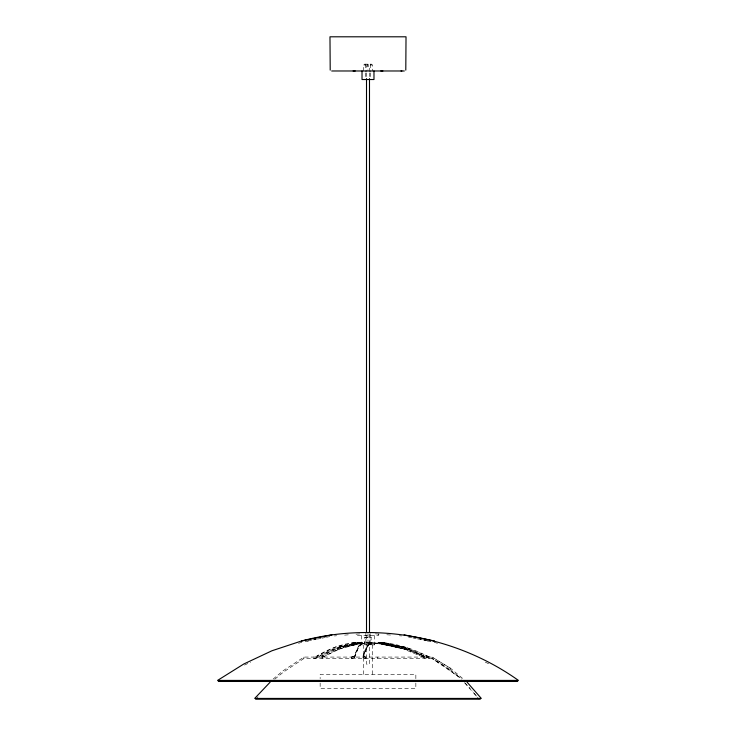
<?xml version="1.0" encoding="UTF-8"?>
<svg xmlns="http://www.w3.org/2000/svg" width="736" height="736" viewBox="0 0 736 736"><rect width="100%" height="100%" fill="white"/><g stroke="black" fill="none" stroke-linecap="round" stroke-linejoin="round"><path stroke-width="0.55" stroke-dasharray="3.68 2.76" d="M322.239 658.481L321.853 656.632L322.81 655.693L340.888 647.008L359.876 642.473C363.041 641.534 363.041 644.239 359.876 643.761L340.878 648.342L322.81 657.11C321.273 659.41 322.534 657.625 322.147 656.181A3.156 0.975 -18.7 0 1 322.81 655.693A141.505 110.74 90 0 1 359.876 642.473L361.174 642.353M354.375 657.625A3.165 1.334 -7.4 0 0 354.734 657.11L358.147 648.342L361.735 643.761C362.305 640.532 359.159 643.788 361.762 643.724A140.226 20.737 90 0 0 354.734 657.11L351.541 658.508L351.541 657.073L354.375 656.19A3.156 1.325 -7.3 0 0 354.734 655.693A141.505 20.921 90 0 1 361.735 642.473L361.79 644.874M374.394 643.595L374.394 644.874L361.597 644.874L361.606 643.595M367.954 64.998L367.963 64.142L367.954 70.978M365.626 658.518A2.337 1.04 -1.1 0 1 364.532 658.389L363.234 657.607A3.165 1.389 -0.8 0 1 363.188 657.11A140.226 20.737 90 0 1 370.19 643.761L371.938 643.604L371.938 642.316L370.19 642.473L366.602 647.008L363.188 655.693C363.096 657.625 366.74 656.172 365.626 658.508L363.704 658.067L363.188 657.11C365.709 653.605 365.939 643.724 371.836 643.595L367.89 643.595L369.886 643.595M361.762 643.724L360.944 643.604M351.541 657.073L354.605 655.942L358.147 647.008L361.735 642.473M321.853 658.067L322.138 657.625A3.165 0.984 -18.9 0 1 322.81 657.11L337.171 649.768L358.901 643.595L352.204 645.076M255.723 699.2L258.023 696.744M377.936 642.362L379.252 642.473A141.505 131.661 90 0 1 423.329 655.693A3.156 0.653 23 0 1 424.203 656.19C425.997 661.333 425.482 656.089 423.329 655.693L401.828 647.008L379.252 642.473C376.013 641.47 376.142 644.304 379.252 643.761L401.838 648.342L423.329 657.11L424.654 658.508M273.139 679.08L282.928 670.864L303.913 657.073L432.087 657.073L450.542 668.288L463.597 679.254M274.721 679.273L283.388 672.115L303.913 658.508L432.087 658.508L442.299 664.829L461.674 679.098M363.731 70.978L363.731 64.998L364.578 64.142L371.422 64.142L372.269 64.998L372.269 70.978M364.578 644.874L364.578 637.615L370.99 637.192L371.422 644.874M354.375 657.625L351.541 658.508M356.684 643.595L357.595 643.595L354.559 643.761L335.561 648.342L317.041 657.368M355.056 642.408L354.559 642.473A141.505 110.74 90 0 0 317.492 655.693A3.128 0.708 -22.3 0 1 316.268 656.328C313.168 656.429 313.186 659.732 316.268 657.754A3.137 0.718 -22.6 0 0 317.492 657.11A140.226 109.738 90 0 1 339.305 647.082C340.106 645.196 359.665 644.837 354.559 642.473L335.57 647.008L317.041 655.942M244.481 665.086L250.7 662.161M298.531 643.328L301.788 642.252M363.161 657.248L363.188 655.693A141.505 20.921 90 0 1 370.19 642.473L371.616 642.316M337.18 648.416L358.745 642.316L352.213 643.779M305.044 641.58L311.549 640.246M307.4 641.111L316.37 639.299M317.492 639.069L320.859 638.388M321.982 638.167L325.34 637.486M326.462 637.256L329.829 636.576M313.711 639.805L315.873 639.372M339.305 647.082L357.613 643.595M337.171 649.768A140.226 109.738 90 0 1 359.876 643.761L361.174 643.641M382.058 642.436L355.184 642.316L355.184 643.604L355.828 643.595M334.356 635.941L336.637 635.757M344.623 635.122L349.186 634.754M356.031 634.211L360.594 633.843M313.72 658.508L316.268 657.754L316.268 656.328L313.72 657.073M360.944 642.316L361.891 642.326M371.606 643.604L370.254 643.595M424.948 658.389L424.203 657.625A3.165 0.662 23.2 0 0 423.329 657.11A140.226 130.474 90 0 0 379.252 643.761L375.811 643.595M380.126 643.595L379.491 643.595M359.058 643.595L357.898 643.595L360.668 643.604M363.952 643.595L362.563 643.604L365.893 643.595L364.329 643.595M376.593 643.604L374.146 643.604M371.938 643.604L375.388 643.595M368.396 643.604L369.509 643.595M377.099 643.595L375.406 643.595M363.731 64.998L372.269 64.998M364.578 637.615L371.422 637.615M355.184 643.604L382.058 643.724M362.112 643.595L363.612 643.595M373.952 643.595L374.523 643.604M380.926 643.614L380.77 642.316L381.266 642.353M365.626 657.073L363.244 656.19A3.156 1.371 -0.8 0 1 363.188 655.693M375.406 633.843L379.969 634.211M386.814 634.754L391.377 635.122M399.363 635.757L401.644 635.941M322.589 657.073L321.853 656.632M381.763 642.408L404.956 647.008L426.457 655.693C430.643 656.54 430.873 660.045 426.457 657.11L409.382 649.768A140.226 130.474 90 0 0 382.389 643.761L381.772 643.696M429.87 657.073L426.457 655.693A141.505 131.661 90 0 0 382.389 642.473L382.389 643.761L404.975 648.342L429.87 658.508M388.369 643.779L379.445 642.316L409.363 648.416L380.31 642.316L397.376 645.757M388.378 645.076L379.316 643.595L397.385 647.082L379.942 643.595L406.244 649.768M420.127 639.372L422.289 639.805M408.416 637.036L411.783 637.707M412.896 637.937L416.263 638.618M417.386 638.848L426.356 640.66M427.478 640.89L430.845 641.571M424.451 640.246L430.956 641.58M380.392 643.595L409.382 649.768M434.212 642.252L437.469 643.328M485.3 662.161L490.48 664.599M450.542 668.288L431.949 657.073L431.903 658.508M464.802 682.714L470.276 688.546M464.655 682.87L479.053 699.2L472.392 691.012M427.772 656.328L427.772 657.754M426.457 655.693L426.457 657.11M423.329 655.693L423.329 657.11M415.849 678.693L415.849 674.36L320.151 674.36L320.151 678.693M415.849 683.036L415.849 688.464L320.151 688.464L320.151 683.036M379.252 642.473L379.252 643.761M378.681 633.77L378.681 635.481L357.319 635.481L357.319 633.77M377.476 657.073L377.476 658.508M374.412 635.481L374.412 642.316M374.21 643.595L374.21 644.874M372.269 644.874L372.269 674.36M371.634 642.316L371.634 643.595M370.898 643.595L370.898 644.874M370.815 643.595L370.815 644.874M370.567 64.142L370.567 71.834M370.567 72.938L370.567 78.43M370.134 633.448L370.134 642.316M370.19 642.473L370.19 643.761M369.895 642.316L369.895 643.604M369.49 71.751L369.49 66.01L366.51 66.01L366.51 71.751M369.49 72.892L369.49 78.632M369.49 634.322L369.49 664.176L366.51 664.176L366.51 634.322M368.534 642.316L368.534 643.595M368 633.448L368 642.316M367.466 642.316L367.466 643.595M366.51 72.892L366.51 78.632M365.866 632.334L365.866 642.316M365.433 64.142L365.433 71.834M365.433 72.938L365.433 79.525M365.102 643.595L365.185 644.874M364.366 642.316L364.366 643.595M363.731 644.874L363.731 674.36M361.588 635.481L361.588 642.316M359.876 642.473L359.876 643.761M354.734 655.693L354.734 657.11M354.559 642.473L354.559 643.761M322.81 655.693L322.81 657.11M317.492 655.693L317.492 657.11M303.913 657.073L303.913 658.508M450.147 669.585L432.087 658.508L460.11 677.718L450.147 669.585"/><path stroke-width="1.1" d="M405.794 70.122L406.024 36.8L329.976 36.8L330.206 70.122M270.121 682.189L254.693 698.427L481.307 698.427L467.084 682.18M301.475 641.001L271.989 650.753L243.874 663.955L217.543 680.423L518.457 680.423C456.403 636.281 375.084 621.423 301.475 641.001L331.918 634.855M401.019 70.978L401.884 70.978M353.096 70.978L355.194 70.978M380.806 70.978L382.904 70.978M331.678 70.978L404.322 70.978M218.288 681.462L517.712 681.462M255.723 699.2L480.286 699.2M404.082 634.855L434.525 641.001M373.98 70.978L373.98 79.525L362.02 79.525L362.02 70.978M369.49 78.632L369.49 632.022M366.51 78.632L366.51 632.022"/></g></svg>
